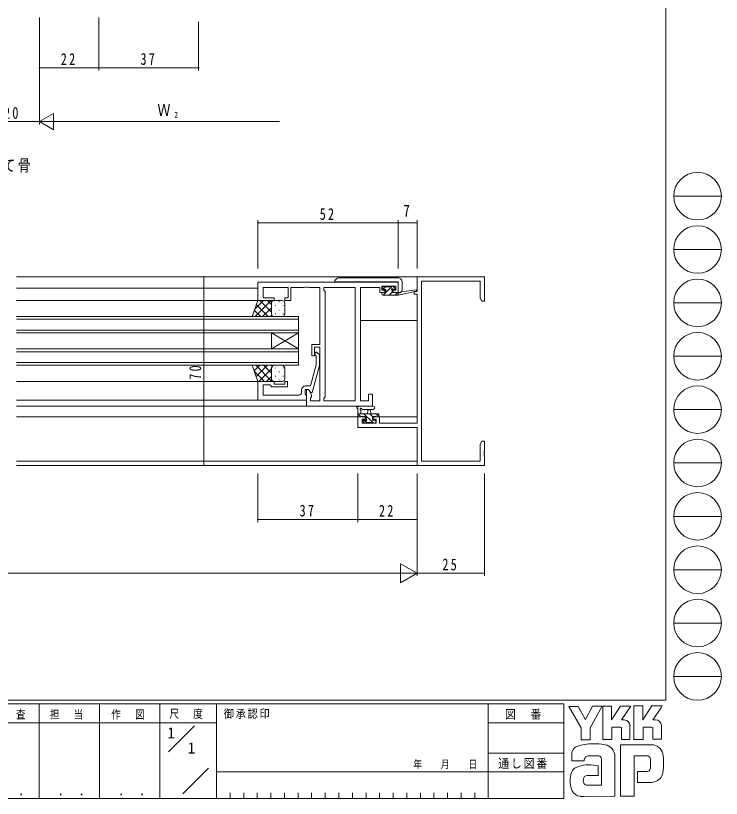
# Model space of a CAD drawing. Units: millimetres on the paper. Extents: x -397 to 397, y -282 to 282.
# Drawn here: x 135 to 396.7, y -282.1 to 8.2 of the extents above; entities that cross this region are included whole.
import ezdxf
from ezdxf.enums import TextEntityAlignment as Align

# ---------------------------------------------------------------- set-up
doc = ezdxf.new("R2010")
doc.units = ezdxf.units.MM
for name, color, linetype, lineweight in [('0-1_YKK_ZWAK', 7, 'Continuous', 18), ('0-3_YKK_11', 7, 'Continuous', 18), ('0-4_YKK_12', 2, 'Continuous', 18), ('0-5_YKK_13', 4, 'Continuous', 18), ('0-7_YKK_D', 6, 'Continuous', 18)]:
    doc.layers.add(name, color=color, linetype=linetype, lineweight=lineweight)
doc.layers.add('0-2_USER1', color=7, linetype='Continuous')
doc.styles.add('ＭＳ ゴシック', font='')
doc.styles.get('ＭＳ ゴシック').set_extended_font_data('MS Gothic')

msp = doc.modelspace()

# ---------------------------------------------------------------- linework, layer by layer
at = {"layer": '0-1_YKK_ZWAK'}
for p, q in [((376.092, 279.3), (376.092, -245.7)), ((379.068, -58.716), (396.708, -58.716)), ((379.068, -78.512), (396.708, -78.512)), ((379.068, -98.308), (396.708, -98.308)), ((379.068, -118.104), (396.708, -118.104)), ((379.068, -137.9), (396.708, -137.9)), ((379.068, -157.696), (396.708, -157.696)), ((379.068, -177.492), (396.708, -177.492)), ((379.068, -197.288), (396.708, -197.288)), ((379.068, -217.084), (396.708, -217.084)), ((379.068, -236.88), (396.708, -236.88)), ((376.092, -245.7), (-393.908, -245.7)), ((338.292, -247.1), (-393.908, -247.1)), ((143.692, -247.1), (143.692, -282.1)), ((166.092, -247.1), (166.092, -282.1)), ((188.492, -247.1), (188.492, -282.1)), ((209.492, -247.1), (209.492, -282.1)), ((310.291, -247.1), (310.291, -282.1)), ((338.292, -247.1), (338.292, -282.1)), ((340.129, -248.006), (343.642, -248.006)), ((344.724, -255.899), (340.129, -248.006)), ((348.928, -247.898), (346.372, -252.871)), ((352.751, -260.331), (352.751, -247.925)), ((364.266, -247.817), (367.537, -247.817)), ((364.266, -260.223), (364.266, -247.817)), ((370.969, -247.817), (374.753, -247.817)), ((374.375, -248.465), (371.253, -252.925)), ((374.753, -247.817), (374.375, -248.465)), ((189.476, -254.099), (121.292, -254.099)), ((189.476, -254.099), (209.492, -254.099)), ((191.662, -264.836), (201.355, -255.143)), ((310.291, -254.1), (338.292, -254.1)), ((360.671, -253.006), (359.632, -253.006)), ((362.833, -255.169), (362.833, -260.25)), ((372.292, -252.925), (371.253, -252.925)), ((374.456, -255.169), (374.456, -260.196)), ((359.266, -255.682), (356.076, -255.682)), ((367.672, -255.655), (367.672, -260.223)), ((370.861, -255.655), (367.672, -255.655)), ((371.294, -255.817), (370.861, -255.655)), ((371.294, -260.196), (371.294, -255.817)), ((367.672, -260.223), (364.266, -260.223)), ((371.294, -260.146), (371.344, -260.196)), ((374.456, -260.196), (371.294, -260.196)), ((370.915, -262.196), (359.32, -262.196)), ((359.32, -262.196), (359.32, -281.306)), ((310.291, -265.299), (338.292, -265.299)), ((341.21, -268.17), (341.21, -266.241)), ((351.238, -266.305), (347.54, -266.375)), ((357.211, -266.683), (357.211, -281.279)), ((364.347, -266.359), (368.996, -266.359)), ((364.347, -281.306), (364.347, -266.359)), ((345.859, -268.17), (341.21, -268.17)), ((352.319, -277.171), (352.319, -267.44)), ((370.465, -267.856), (370.483, -270.491)), ((196.964, -280.445), (206.488, -270.921)), ((209.492, -272.3), (310.291, -272.3)), ((338.292, -272.299), (310.291, -272.299)), ((365.563, -272.089), (365.563, -276.225)), ((369.104, -272.089), (365.563, -272.089)), ((350.967, -273.63), (346.973, -273.635)), ((346.697, -277.171), (352.319, -277.171)), ((351.886, -277.171), (352.238, -277.171)), ((352.319, -277.17), (352.32, -277.171)), ((365.563, -276.225), (370.888, -276.225)), ((370.888, -276.225), (371.969, -275.982)), ((214.532, -280), (214.532, -282.1)), ((219.572, -280), (219.572, -282.1)), ((224.612, -280), (224.612, -282.1)), ((229.652, -280), (229.652, -282.1)), ((234.692, -280), (234.692, -282.1)), ((239.732, -280), (239.732, -282.1)), ((244.772, -280), (244.772, -282.1)), ((249.812, -280), (249.812, -282.1)), ((254.852, -280), (254.852, -282.1)), ((259.892, -280), (259.892, -282.1)), ((264.932, -280), (264.932, -282.1)), ((269.972, -280), (269.972, -282.1)), ((275.012, -280), (275.012, -282.1)), ((280.052, -280), (280.052, -282.1)), ((285.092, -280), (285.092, -282.1)), ((290.132, -280), (290.132, -282.1)), ((295.172, -280), (295.172, -282.1)), ((300.211, -280), (300.211, -282.1)), ((305.251, -280), (305.251, -282.1)), ((345.859, -281.36), (344.372, -281.36)), ((356.887, -281.333), (345.859, -281.36)), ((357.211, -281.279), (356.887, -281.333)), ((-393.908, -282.1), (338.292, -282.1))]:
    msp.add_line(p, q, dxfattribs=at)
for points in [[(343.642, -248.006), (346.156, -252.709), (346.372, -252.871)], [(348.928, -247.898), (352.554, -247.898), (348.021, -255.926)], [(352.751, -247.925), (355.968, -247.925), (355.968, -253.023), (359.347, -247.871)], [(359.347, -247.871), (363.172, -247.871), (359.632, -253.006)], [(367.537, -247.817), (367.537, -253.008), (370.969, -247.817)], [(348.021, -255.926), (348.021, -260.358), (344.724, -260.358), (344.724, -255.899)], [(356.076, -255.682), (356.076, -260.331), (352.751, -260.331)], [(362.833, -260.25), (359.698, -260.25), (359.698, -255.845), (359.266, -255.682)], [(350.265, -269.873), (350.967, -270.035), (350.967, -273.63)], [(359.32, -281.306), (363.563, -281.306), (364.347, -281.306)]]:
    msp.add_lwpolyline(points, dxfattribs=at)
for centre in [(387.888, -58.716), (387.888, -78.512), (387.888, -98.308), (387.888, -118.104), (387.888, -137.9), (387.888, -157.696), (387.888, -177.492), (387.888, -197.288), (387.888, -217.084), (387.888, -236.88)]:
    msp.add_circle(centre, 8.82, dxfattribs=at)
for centre, radius, start, end in [((360.671, -255.169), 2.163, 0.00166, 89.99604), ((372.292, -255.088), 2.163, 0.00166, 89.99604), ((343.898, -265.155), 2.444, 109.02127, 161.51264), ((349.014, -279.501), 17.68, 89.89165, 109.30848), ((349.533, -282.563), 20.748, 78.7801, 91.46938), ((352.822, -266.596), 4.449, 40.66422, 80.31694), ((352.601, -266.585), 4.612, 358.78059, 38.76563), ((370.764, -266.54), 4.341, 14.44572, 87.08746), ((346.251, -266.266), 5.037, 158.41083, 179.71775), ((347.967, -268.107), 2.109, 138.46382, 181.71359), ((347.407, -268.071), 1.701, 85.50551, 126.78038), ((350.748, -267.854), 1.625, 14.7552, 72.44995), ((369.157, -267.579), 1.229, 16.43123, 96.91661), ((354.458, -269.287), 20.86, 350.99027, 10.67625), ((347.812, -282.954), 13.309, 79.38098, 112.05825), ((366.823, -268.308), 3.673, 4.93423, 17.03552), ((344.719, -274.027), 3.908, 121.82711, 169.08475), ((369.105, -270.784), 1.306, 269.95468, 342.90145), ((366.802, -270.141), 3.697, 343.6902, 354.75362), ((370.827, -271.845), 4.291, 285.44291, 349.90448), ((351.741, -275.495), 11.082, 168.76372, 199.80079), ((347.874, -275.428), 2.369, 171.08203, 216.71923), ((346.982, -275.079), 1.445, 90.33953, 178.03639), ((346.942, -275.665), 1.526, 230.9728, 260.75491), ((344.732, -277.543), 3.823, 207.31435, 263.59464)]:
    msp.add_arc(centre, radius, start, end, dxfattribs=at)
at = {"layer": '0-3_YKK_11'}
for p, q in [((308.842, -88.611), (283.842, -88.611)), ((283.842, -88.611), (283.842, -94.111)), ((308.842, -97.611), (308.842, -88.611)), ((224.842, -90.611), (224.842, -97.411)), ((276.842, -90.611), (224.842, -90.611)), ((226.772, -92.541), (236.042, -92.541)), ((236.042, -92.541), (236.042, -96.411)), ((247.842, -92.541), (247.842, -113.711)), ((260.912, -92.541), (249.342, -92.541)), ((260.912, -134.681), (260.912, -92.541)), ((260.912, -134.681), (260.912, -92.541)), ((262.842, -92.541), (270.042, -92.541)), ((262.842, -134.681), (262.842, -92.541)), ((276.842, -94.411), (276.842, -90.611)), ((285.472, -90.241), (307.212, -90.241)), ((285.472, -156.981), (285.472, -90.241)), ((307.212, -90.241), (307.212, -96.52)), ((249.772, -94.041), (249.772, -133.181)), ((274.942, -94.411), (276.842, -94.411)), ((283.842, -95.111), (283.842, -142.881)), ((234.842, -96.411), (234.842, -97.411)), ((236.042, -96.411), (234.842, -96.411)), ((234.842, -97.411), (237.042, -97.411)), ((307.212, -96.52), (307.842, -97.611)), ((307.842, -97.611), (308.842, -97.611)), ((244.842, -113.711), (244.842, -117.911)), ((247.842, -113.711), (244.842, -113.711)), ((247.842, -114.711), (247.842, -134.681)), ((244.842, -117.911), (245.842, -117.911)), ((244.362, -129.111), (246.442, -121.35)), ((247.642, -121.508), (244.935, -131.611)), ((234.842, -127.411), (235.842, -127.411)), ((235.842, -127.411), (235.842, -129.411)), ((235.842, -129.411), (230.042, -129.411)), ((241.042, -131.481), (241.042, -130.611)), ((242.542, -129.111), (244.362, -129.111)), ((242.842, -130.411), (242.842, -136.611)), ((226.772, -132.481), (236.884, -132.481)), ((267.342, -132.111), (265.842, -132.111)), ((267.342, -136.611), (267.342, -132.111)), ((242.842, -134.411), (224.842, -134.411)), ((247.842, -134.681), (244.342, -134.681)), ((249.342, -134.681), (260.912, -134.681)), ((242.842, -136.611), (267.342, -136.611)), ((261.842, -144.511), (283.842, -144.511)), ((268.742, -142.881), (263.472, -142.881)), ((283.842, -142.881), (269.942, -142.881)), ((307.842, -149.611), (307.212, -150.703)), ((307.212, -150.703), (307.212, -156.981)), ((308.842, -158.611), (308.842, -155.07)), ((307.212, -156.981), (285.472, -156.981))]:
    msp.add_line(p, q, dxfattribs=at)
for points in [[(224.842, -97.411), (230.842, -97.411), (230.842, -96.411), (226.772, -96.411), (226.772, -92.541)], [(237.042, -97.411), (237.042, -92.541), (241.884, -92.541), (242.067, -92.421), (242.617, -92.421), (242.8, -92.541), (242.884, -92.541), (243.067, -92.421), (243.617, -92.421), (243.8, -92.541), (247.842, -92.541)], [(249.342, -92.541), (249.342, -93.611), (249.772, -94.041)], [(270.042, -92.541), (270.042, -93.341), (270.042, -94.411), (271.942, -94.411), (271.942, -93.611), (270.842, -93.611), (270.842, -92.111), (276.042, -92.111), (276.042, -93.611), (274.942, -93.611), (274.942, -94.411)], [(283.842, -94.111), (282.842, -94.111), (282.842, -95.111), (283.842, -95.111)], [(245.842, -117.911), (245.842, -114.711), (247.842, -114.711)], [(246.442, -121.35), (246.442, -118.06), (246.018, -117.636)], [(246.866, -116.787), (247.642, -117.563), (247.642, -121.508)], [(224.842, -134.411), (224.842, -127.411), (230.842, -127.411), (230.842, -128.411), (234.842, -128.411), (234.842, -127.411)], [(230.042, -129.411), (229.542, -128.911), (229.342, -128.711), (226.772, -128.711), (226.772, -132.481)], [(244.935, -131.611), (244.335, -131.611), (243.642, -130.411), (242.342, -130.411), (242.342, -132.211), (242.542, -132.411), (242.842, -132.711), (242.842, -134.411)], [(244.342, -134.681), (244.342, -133.611), (244.772, -133.181), (244.772, -132.369), (243.642, -130.411), (242.842, -130.411)], [(236.884, -132.481), (237.067, -132.601), (237.617, -132.601), (237.8, -132.481), (237.884, -132.481), (238.067, -132.601), (238.617, -132.601), (238.8, -132.481), (240.042, -132.481)], [(249.772, -133.181), (249.342, -133.611), (249.342, -134.681)], [(265.842, -132.111), (265.842, -134.681), (262.842, -134.681)], [(263.472, -142.881), (263.472, -141.411), (264.642, -141.411), (264.642, -140.611), (261.842, -140.611), (261.842, -144.511)], [(269.942, -142.881), (269.942, -140.611), (267.642, -140.611), (267.642, -141.411), (268.742, -141.411), (268.742, -142.881)], [(283.842, -144.511), (283.842, -158.611), (308.842, -158.611)], [(308.842, -155.07), (308.722, -154.886), (308.722, -154.337), (308.842, -154.153), (308.842, -154.07), (308.722, -153.886), (308.722, -153.337), (308.842, -153.153), (308.842, -149.611), (307.842, -149.611)]]:
    msp.add_lwpolyline(points, dxfattribs=at)
for centre, radius, start, end in [((246.442, -117.211), 0.6, 44.99999, 225.00001), ((242.542, -130.611), 1.5, 90.00001, 179.99999), ((240.042, -131.481), 1, 270.00001, 359.99999)]:
    msp.add_arc(centre, radius, start, end, dxfattribs=at)
at = {"layer": '0-4_YKK_12'}
for p, q in [((135.342, -88.611), (284.142, -88.611)), ((135.342, -92.812), (224.842, -92.812)), ((225.342, -97.411), (135.342, -97.412)), ((239.842, -103.411), (135.342, -103.411)), ((135.342, -104.411), (239.842, -104.411)), ((239.842, -109.411), (239.842, -103.411)), ((283.842, -104.811), (262.842, -104.811)), ((239.842, -108.411), (135.342, -108.411)), ((135.342, -109.411), (239.842, -109.411)), ((239.842, -115.411), (229.842, -109.411)), ((239.842, -109.411), (229.842, -115.411)), ((229.842, -109.411), (229.842, -115.411)), ((239.842, -109.411), (239.842, -115.411)), ((239.842, -115.411), (135.342, -115.411)), ((239.842, -121.411), (239.842, -115.411)), ((135.342, -116.411), (239.842, -116.411)), ((239.842, -120.411), (135.342, -120.411)), ((135.342, -121.411), (239.842, -121.411)), ((135.342, -127.411), (225.342, -127.411)), ((135.342, -134.411), (242.842, -134.411)), ((135.342, -136.612), (243.142, -136.611)), ((135.342, -140.611), (264.942, -140.611)), ((283.842, -140.611), (267.342, -140.611)), ((135.342, -156.981), (283.842, -156.981)), ((135.342, -158.611), (284.142, -158.611))]:
    msp.add_line(p, q, dxfattribs=at)
at = {"layer": '0-5_YKK_13'}
for p, q in [((253.902, -89.451), (253.635, -89.718)), ((269.963, -89.011), (254.963, -89.011)), ((276.67, -89.011), (269.963, -89.011)), ((276.72, -89.011), (276.67, -89.011)), ((277.895, -89.565), (277.781, -89.451)), ((278.049, -89.718), (277.895, -89.565)), ((253.342, -90.426), (253.342, -90.511)), ((253.342, -90.611), (253.342, -90.511)), ((253.342, -90.511), (254.342, -90.511)), ((254.342, -90.511), (267.342, -90.511)), ((269.342, -90.511), (276.842, -90.511)), ((271.142, -93.011), (271.142, -92.511)), ((272.127, -92.337), (271.235, -93.229)), ((274.498, -92.211), (271.298, -95.411)), ((271.442, -92.211), (271.942, -92.211)), ((272.142, -92.411), (274.142, -92.411)), ((274.342, -92.211), (274.942, -92.211)), ((275.154, -92.299), (275.654, -92.799)), ((276.842, -93.411), (276.842, -90.511)), ((278.342, -90.538), (278.342, -90.426)), ((278.342, -93.411), (278.342, -90.538)), ((270.842, -95.111), (270.842, -94.711)), ((271.142, -94.411), (272.242, -94.411)), ((271.142, -95.411), (276.84, -95.411)), ((272.242, -93.311), (271.442, -93.311)), ((272.242, -94.411), (272.242, -93.311)), ((274.642, -94.313), (273.543, -95.411)), ((274.642, -93.772), (274.642, -94.411)), ((274.642, -94.411), (276.84, -94.411)), ((275.442, -93.311), (275.103, -93.311)), ((276.788, -94.411), (275.788, -95.411)), ((276.84, -95.411), (283.601, -94.005)), ((276.84, -94.411), (276.927, -94.397)), ((276.84, -95.411), (276.84, -94.411)), ((276.928, -94.411), (277.342, -94.411)), ((277.954, -94.238), (283.496, -93.415)), ((222.699, -103.412), (224.842, -97.411)), ((223.676, -100.676), (226.94, -97.411)), ((223.769, -103.412), (229.769, -97.411)), ((224.842, -97.411), (230.842, -97.411)), ((229.842, -101.733), (225.521, -97.411)), ((229.842, -98.904), (228.349, -97.411)), ((229.842, -98.411), (229.842, -102.412)), ((233.842, -97.411), (230.842, -97.411)), ((232.762, -97.831), (232.762, -98.031)), ((234.842, -102.411), (234.842, -98.411)), ((225.864, -103.412), (223.532, -101.08)), ((228.692, -103.412), (224.276, -98.995)), ((226.597, -103.412), (229.842, -100.167)), ((229.932, -100.861), (229.932, -101.061)), ((231.347, -99.246), (231.347, -99.446)), ((232.762, -100.861), (232.762, -101.061)), ((234.177, -99.246), (234.177, -99.446)), ((230.842, -103.411), (222.699, -103.412)), ((223.035, -103.412), (222.787, -103.164)), ((229.426, -103.412), (229.958, -102.879)), ((230.842, -103.411), (233.842, -103.411)), ((231.347, -102.276), (231.347, -102.476)), ((234.177, -102.276), (234.177, -102.476)), ((230.842, -121.412), (222.699, -121.412)), ((222.699, -121.412), (224.842, -127.412)), ((222.71, -121.441), (222.739, -121.412)), ((223.454, -123.525), (225.568, -121.412)), ((230.065, -127.412), (224.065, -121.412)), ((224.198, -125.61), (228.396, -121.412)), ((229.842, -124.36), (226.893, -121.412)), ((230.188, -121.878), (229.722, -121.412)), ((230.842, -121.412), (233.842, -121.412)), ((227.236, -127.412), (223.512, -123.687)), ((225.225, -127.412), (229.842, -122.795)), ((229.842, -126.412), (229.842, -122.912)), ((229.932, -123.962), (229.932, -123.762)), ((231.347, -122.547), (231.347, -122.347)), ((232.762, -123.962), (232.762, -123.762)), ((234.177, -122.547), (234.177, -122.347)), ((234.842, -122.912), (234.842, -126.412)), ((224.842, -127.412), (230.842, -127.412)), ((228.053, -127.412), (229.842, -125.623)), ((229.932, -126.826), (229.932, -126.792)), ((233.842, -127.412), (230.842, -127.412)), ((231.347, -125.577), (231.347, -125.377)), ((232.762, -126.992), (232.762, -126.792)), ((234.177, -125.577), (234.177, -125.377)), ((261.842, -140.311), (261.842, -137.631)), ((267.57, -136.611), (262.407, -136.611)), ((263.042, -138.231), (263.042, -139.411)), ((267.57, -137.811), (263.609, -137.814)), ((265.542, -139.411), (265.644, -138.267)), ((266.742, -139.411), (266.64, -138.267)), ((261.842, -139.411), (269.442, -139.411)), ((262.935, -140.462), (261.885, -139.411)), ((262.742, -140.611), (262.142, -140.611)), ((264.942, -140.411), (262.942, -140.411)), ((267.43, -142.711), (264.13, -139.411)), ((264.142, -141.811), (264.481, -141.811)), ((265.352, -142.878), (264.285, -141.811)), ((264.942, -141.351), (264.942, -140.411)), ((267.375, -140.411), (266.375, -139.411)), ((267.342, -140.411), (267.342, -141.811)), ((268.642, -140.411), (267.342, -140.411)), ((267.342, -141.811), (268.242, -141.811)), ((268.542, -142.111), (268.542, -142.611)), ((269.69, -140.481), (268.62, -139.411)), ((269.442, -140.611), (268.842, -140.611)), ((269.742, -139.711), (269.742, -140.311)), ((264.43, -142.824), (263.93, -142.324)), ((265.242, -142.911), (264.642, -142.911)), ((267.542, -142.711), (265.442, -142.711)), ((268.242, -142.911), (267.742, -142.911))]:
    msp.add_line(p, q, dxfattribs=at)
for points in [[(267.342, -90.511), (267.634, -90.511), (268.298, -90.511), (268.342, -90.511), (269.342, -90.511)], [(276.842, -93.411), (276.842, -94.411), (276.928, -94.411)]]:
    msp.add_lwpolyline(points, dxfattribs=at)
for centre, radius, start, end in [((254.342, -90.426), 1, 135, 180), ((254.963, -90.511), 1.5, 90, 135), ((276.72, -90.511), 1.5, 45, 90), ((277.342, -90.426), 1, 0, 45), ((271.442, -92.511), 0.3, 90, 180), ((271.942, -92.411), 0.2, 0, 90), ((274.342, -92.411), 0.2, 90, 180), ((274.942, -92.511), 0.3, 45, 90), ((275.442, -93.011), 0.3, 270, 45), ((271.142, -94.711), 0.3, 90, 180), ((271.142, -95.111), 0.3, 180, 270), ((271.442, -93.011), 0.3, 180, 270), ((274.642, -93.311), 0.25, 33.05573, 236.94427), ((274.342, -93.772), 0.3, 0, 56.94427), ((275.103, -93.011), 0.3, 213.05573, 270), ((276.975, -94.694), 0.3, 39.19754, 99.19754), ((277.44, -94.314), 0.3, 219.19754, 338.44936), ((277.342, -93.411), 1, 270, 0), ((277.998, -94.535), 0.3, 98.44936, 158.44936), ((283.54, -93.711), 0.3, 281.74981, 98.44936), ((230.842, -98.411), 1, 90.0001, 180.0001), ((233.842, -98.411), 1, 0.0001, 90.0001), ((230.842, -102.411), 1, 180.0001, 270.0001), ((233.842, -102.411), 1, 270.0001, 0.0001), ((231.374, -122.85), 1.534, 110.30864, 182.31157), ((233.31, -122.85), 1.534, 357.6883, 69.69119), ((230.842, -126.412), 1, 179.9999, 269.9999), ((233.842, -126.412), 1, 269.9999, 359.9999), ((261.842, -137.111), 0.3, 79.47122, 240), ((261.542, -137.631), 0.3, 0, 60), ((261.951, -136.522), 0.3, 259.47122, 319.47122), ((262.407, -136.911), 0.3, 90, 139.47122), ((263.042, -137.711), 0.3, 19.18976, 240), ((262.742, -138.231), 0.3, 0, 60), ((263.608, -137.514), 0.3, 199.18976, 270.04023), ((266.142, -138.311), 0.5, 5.09207, 174.90793), ((267.569, -137.211), 0.6, 270.04023, 90.04023), ((262.142, -140.311), 0.3, 180, 270), ((262.742, -140.411), 0.2, 270, 0), ((264.142, -142.111), 0.3, 90, 225), ((264.481, -142.111), 0.3, 33.05573, 90), ((264.942, -141.811), 0.25, 213.05573, 56.94427), ((265.242, -141.351), 0.3, 180, 236.94427), ((268.242, -142.111), 0.3, 0, 90), ((268.842, -140.411), 0.2, 180, 270), ((269.442, -139.711), 0.3, 0, 90), ((269.442, -140.311), 0.3, 270, 0), ((264.642, -142.611), 0.3, 225, 270), ((265.242, -142.711), 0.2, 270, 0), ((267.742, -142.711), 0.2, 180, 270), ((268.242, -142.611), 0.3, 270, 0)]:
    msp.add_arc(centre, radius, start, end, dxfattribs=at)
at = {"layer": '0-7_YKK_D'}
for p, q in [((143.842, 7.553), (143.842, -12.077)), ((143.842, 7.553), (143.842, -32.077)), ((143.842, 7.553), (143.842, -32.077)), ((165.842, 7.553), (165.842, -12.077)), ((165.842, 5.923), (165.842, -12.077)), ((202.842, 5.923), (202.842, -12.077)), ((143.842, -11.077), (165.842, -11.077)), ((202.842, -11.077), (165.842, -11.077)), ((143.842, -31.077), (149.038, -28.077)), ((149.038, -34.077), (149.038, -28.077)), ((143.842, -31.077), (123.842, -31.077)), ((143.842, -31.077), (149.038, -34.077)), ((143.842, -31.077), (154.234, -31.077)), ((149.842, -31.077), (232.842, -31.077)), ((224.842, -85.611), (224.842, -67.611)), ((276.842, -68.611), (224.842, -68.611)), ((276.842, -85.611), (276.842, -67.611)), ((276.842, -85.611), (276.842, -67.611)), ((283.842, -68.611), (276.842, -68.611)), ((283.842, -85.611), (283.842, -67.611)), ((221.842, -88.611), (203.842, -88.611)), ((204.842, -88.611), (204.842, -158.611)), ((221.842, -158.611), (203.842, -158.611)), ((224.842, -161.611), (224.842, -179.611)), ((261.842, -161.611), (261.842, -179.611)), ((261.842, -161.611), (261.842, -179.611)), ((283.842, -161.611), (283.842, -199.611)), ((283.842, -161.611), (283.842, -179.611)), ((283.842, -161.611), (283.842, -199.611)), ((308.842, -161.611), (308.842, -199.611)), ((261.842, -178.611), (224.842, -178.611)), ((283.842, -178.611), (261.842, -178.611)), ((283.842, -198.611), (277.78, -195.111)), ((277.78, -195.111), (277.78, -202.111)), ((276.842, -198.611), (-9.158, -198.611)), ((283.842, -198.611), (271.717, -198.611)), ((283.842, -198.611), (277.78, -202.111)), ((308.842, -198.611), (283.842, -198.611))]:
    msp.add_line(p, q, dxfattribs=at)
for centre, start, end in [((143.842, -11.077), 0, 180), ((143.842, -11.077), 180, 0), ((165.842, -11.077), 0, 180), ((165.842, -11.077), 0, 180), ((165.842, -11.077), 180, 0), ((165.842, -11.077), 180, 0), ((202.842, -11.077), 0, 180), ((202.842, -11.077), 180, 0), ((224.842, -68.611), 0, 180), ((224.842, -68.611), 180, 0), ((276.842, -68.611), 0, 180), ((276.842, -68.611), 0, 180), ((276.842, -68.611), 180, 0), ((276.842, -68.611), 180, 0), ((283.842, -68.611), 0, 180), ((283.842, -68.611), 180, 0), ((204.842, -88.611), 90, 270), ((204.842, -88.611), 270, 90), ((204.842, -158.611), 90, 270), ((204.842, -158.611), 270, 90), ((224.842, -178.611), 0, 180), ((224.842, -178.611), 180, 0), ((261.842, -178.611), 0, 180), ((261.842, -178.611), 0, 180), ((261.842, -178.611), 180, 0), ((261.842, -178.611), 180, 0), ((283.842, -178.611), 0, 180), ((283.842, -178.611), 180, 0), ((308.842, -198.611), 0, 180), ((308.842, -198.611), 180, 0)]:
    msp.add_arc(centre, 0.106, start, end, dxfattribs=at)

# ---------------------------------------------------------------- texts
at = {"layer": '0-1_YKK_ZWAK', "attachment_point": 7, "style": 'ＭＳ ゴシック'}
for s, insert, char_height in [('\\T1.24;\\W0.85;照\\~\\~査', (126.281, -252.88), 3.079), ('\\T1.24;\\W0.85;担\\~\\~当', (147.646, -252.88), 3.079), ('\\T1.24;\\W0.85;作\\~\\~図', (170.412, -252.862), 3.079), ('\\T1.24;\\W0.85;尺\\~\\~度', (192.004, -252.637), 3.079), ('\\T1.17;\\W0.9;御承認印', (212.159, -252.633), 3.079), ('\\T1.17;\\W0.9;図\u3000番', (316.489, -252.962), 3.284), ('\\T1.28;\\W0.8;年\\~\\~\\~月\\~\\~\\~日', (282.468, -271.269), 2.903), ('\\T1.17;\\W0.9;通し図番', (313.971, -271.185), 3.284), ('\\T1.24;\\W0.85;\\~．\\~．', (125.747, -281.046), 3.592), ('\\T1.24;\\W0.85;\\~．\\~．', (148.147, -281.046), 3.592), ('\\T1.24;\\W0.85;\\~．\\~．', (170.547, -281.046), 3.592)]:
    msp.add_mtext(s, dxfattribs=dict(at, insert=insert, char_height=char_height))
at = {"layer": '0-2_USER1', "style": 'ＭＳ ゴシック'}
for p in [(191.292, -261.099), (198.825, -266.699)]:
    msp.add_text('1', height=4.106, dxfattribs=at).set_placement(p, align=Align.BOTTOM_LEFT)
at = {"layer": '0-2_USER1', "insert": (124.547, -49.975), "char_height": 4.399, "attachment_point": 7, "style": 'ＭＳ ゴシック'}
msp.add_mtext('\\T1.17;\\W0.8;たて骨', dxfattribs=at)
at = {"layer": '0-7_YKK_D', "color": 7, "style": 'ＭＳ ゴシック', "width": 0.8}
for s, height, p in [('Ｗ', 4.399, (187.59, -30.277)), ('2', 2.199, (193.827, -30.277)), ('7', 4.399, (278.795, -67.611))]:
    msp.add_text(s, height=height, dxfattribs=at).set_placement(p, align=Align.BOTTOM_LEFT)
at = {"layer": '0-7_YKK_D', "color": 7, "char_height": 4.399, "attachment_point": 7, "style": 'ＭＳ ゴシック'}
for s, insert in [('\\T1.37;\\W0.75;22', (151.747, -10.077)), ('\\T1.37;\\W0.75;37', (181.296, -10.077)), ('\\T1.37;\\W0.75;20', (130.699, -30.077)), ('\\T1.37;\\W0.75;52', (247.76, -67.611)), ('\\T1.37;\\W0.75;37', (240.296, -177.611)), ('\\T1.37;\\W0.75;22', (269.747, -177.611)), ('\\T1.37;\\W0.75;25', (293.26, -197.611))]:
    msp.add_mtext(s, dxfattribs=dict(at, insert=insert))
at = {"layer": '0-7_YKK_D', "color": 7, "insert": (203.842, -126.803), "char_height": 4.399, "attachment_point": 7, "rotation": 90, "style": 'ＭＳ ゴシック'}
msp.add_mtext('\\T1.37;\\W0.75;70', dxfattribs=at)

doc.saveas('drawing.dxf')
